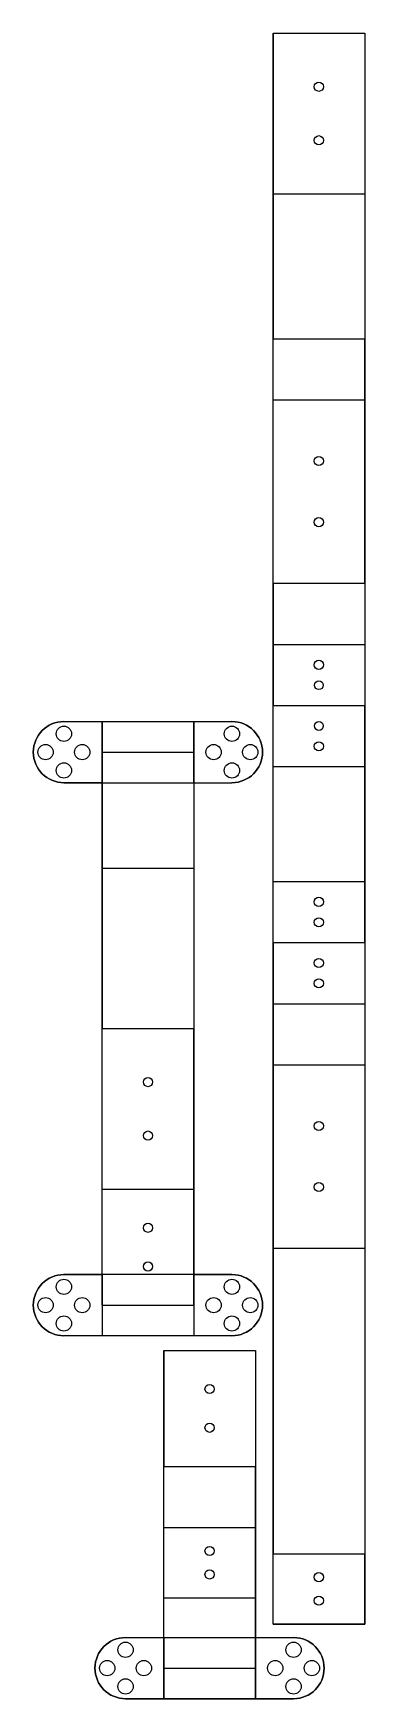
# Model space of a CAD drawing. Header units: millimetres. Extents: x 323 to 431, y 427 to 972.
import ezdxf

# ---------------------------------------------------------------- set-up
doc = ezdxf.new("R2010")
doc.units = ezdxf.units.MM
for name, color, linetype in [('body', 1, 'Continuous'), ('hinges_up', 3, 'Continuous'), ('holes', 4, 'Continuous')]:
    doc.layers.add(name, color=color, linetype=linetype)

msp = doc.modelspace()

# ---------------------------------------------------------------- linework, layer by layer
at = {"color": 7, "linetype": 'Continuous', "lineweight": 25}
for p, q in [((401.04, 971.8), (401.04, 919.3)), ((401.04, 971.8), (431.04, 971.8)), ((431.04, 971.8), (431.04, 919.3)), ((401.04, 919.3), (401.04, 871.8)), ((401.04, 919.3), (431.04, 919.3)), ((431.04, 919.3), (431.04, 871.8)), ((401.04, 871.8), (431.04, 871.8)), ((401.04, 851.8), (401.04, 871.8)), ((431.04, 851.8), (431.04, 871.8)), ((401.04, 791.8), (401.04, 851.8)), ((401.04, 851.8), (431.04, 851.8)), ((431.04, 791.8), (431.04, 851.8)), ((401.04, 791.8), (431.04, 791.8)), ((401.04, 791.8), (401.04, 771.8)), ((431.04, 791.8), (431.04, 771.8)), ((401.04, 771.8), (401.04, 751.8)), ((401.04, 771.8), (431.04, 771.8)), ((431.04, 771.8), (431.04, 751.8)), ((401.04, 731.8), (401.04, 751.8)), ((401.04, 751.8), (431.04, 751.8)), ((431.04, 731.8), (431.04, 751.8)), ((332.6, 746.55), (345.1, 746.55)), ((345.1, 726.55), (345.1, 746.55)), ((345.1, 746.55), (375.1, 746.55)), ((375.1, 726.55), (375.1, 746.55)), ((375.1, 746.55), (387.6, 746.55)), ((345.1, 736.55), (345.1, 698.56)), ((345.1, 736.55), (375.1, 736.55)), ((375.1, 736.55), (375.1, 698.56)), ((401.04, 731.8), (431.04, 731.8)), ((401.04, 694.21), (401.04, 731.8)), ((431.04, 694.21), (431.04, 731.8)), ((332.6, 726.55), (345.1, 726.55)), ((345.1, 726.55), (375.1, 726.55)), ((375.1, 726.55), (387.6, 726.55)), ((345.1, 698.56), (375.1, 698.56)), ((345.1, 698.56), (345.1, 646.06)), ((375.1, 698.56), (375.1, 646.06)), ((401.04, 674.21), (401.04, 694.21)), ((401.04, 694.21), (431.04, 694.21)), ((431.04, 674.21), (431.04, 694.21)), ((401.04, 674.21), (401.04, 654.21)), ((401.04, 674.21), (431.04, 674.21)), ((431.04, 674.21), (431.04, 654.21)), ((401.04, 654.21), (431.04, 654.21)), ((401.04, 654.21), (401.04, 634.21)), ((431.04, 654.21), (431.04, 634.21)), ((345.1, 646.06), (375.1, 646.06)), ((345.1, 593.56), (345.1, 646.06)), ((375.1, 593.56), (375.1, 646.06)), ((401.04, 634.21), (401.04, 574.21)), ((401.04, 634.21), (431.04, 634.21)), ((431.04, 634.21), (431.04, 574.21)), ((345.1, 593.56), (375.1, 593.56)), ((345.1, 555.56), (345.1, 593.56)), ((375.1, 555.56), (375.1, 593.56)), ((401.04, 574.21), (431.04, 574.21)), ((401.04, 574.21), (401.04, 474.21)), ((431.04, 574.21), (431.04, 474.21)), ((345.1, 565.56), (332.6, 565.56)), ((345.1, 565.56), (345.1, 545.56)), ((375.1, 565.56), (345.1, 565.56)), ((375.1, 565.56), (375.1, 545.56)), ((387.6, 565.56), (375.1, 565.56)), ((345.1, 555.56), (375.1, 555.56)), ((345.1, 545.56), (332.6, 545.56)), ((375.1, 545.56), (345.1, 545.56)), ((387.6, 545.56), (375.1, 545.56)), ((365.27, 540.77), (395.27, 540.77)), ((365.27, 540.77), (365.27, 502.77)), ((395.27, 540.77), (395.27, 502.77)), ((365.27, 502.77), (395.27, 502.77)), ((365.27, 482.77), (365.27, 502.77)), ((395.27, 482.77), (395.27, 502.77)), ((365.27, 482.77), (395.27, 482.77)), ((365.27, 459.77), (365.27, 482.77)), ((395.27, 459.77), (395.27, 482.77)), ((401.04, 474.21), (431.04, 474.21)), ((401.04, 451.21), (401.04, 474.21)), ((431.04, 451.21), (431.04, 474.21)), ((365.27, 459.77), (395.27, 459.77)), ((365.27, 436.77), (365.27, 459.77)), ((395.27, 436.77), (395.27, 459.77)), ((401.04, 451.21), (431.04, 451.21)), ((352.77, 446.77), (365.27, 446.77)), ((365.27, 446.77), (365.27, 426.77)), ((365.27, 446.77), (395.27, 446.77)), ((395.27, 446.77), (395.27, 426.77)), ((395.27, 446.77), (407.77, 446.77)), ((365.27, 436.77), (395.27, 436.77)), ((352.77, 426.77), (365.27, 426.77)), ((365.27, 426.77), (395.27, 426.77)), ((395.27, 426.77), (407.77, 426.77))]:
    msp.add_line(p, q, dxfattribs=at)
for centre, start, end in [((332.6, 736.55), 90, 270), ((387.6, 736.55), 270, 90), ((332.6, 555.56), 90, 270), ((387.6, 555.56), 270, 90), ((352.77, 436.77), 90, 270), ((407.77, 436.77), 270, 90)]:
    msp.add_arc(centre, 10, start, end, dxfattribs=at)
at = {"layer": 'body'}
msp.add_lwpolyline([(401.04, 971.8), (431.04, 971.8), (431.04, 451.21), (401.04, 451.21)], close=True, dxfattribs=at)
for points in [[(375.1, 726.55), (375.1, 565.56), (387.6, 565.56, -1), (387.6, 545.56), (332.6, 545.56, -1), (332.6, 565.56), (345.1, 565.56), (345.1, 726.55), (332.6, 726.55, -1), (332.6, 746.55), (387.6, 746.55, -1), (387.6, 726.55)], [(365.27, 446.77), (365.27, 540.77), (395.27, 540.77), (395.27, 446.77), (407.77, 446.77, -1), (407.77, 426.77), (352.77, 426.77, -1), (352.77, 446.77)]]:
    msp.add_lwpolyline(points, format="xyb", dxfattribs=at)
at = {"layer": 'hinges_up'}
for p, q in [((401.04, 871.8), (431.04, 871.8)), ((401.04, 791.8), (431.04, 791.8)), ((401.04, 751.8), (431.04, 751.8)), ((345.1, 746.55), (345.1, 726.55)), ((375.1, 746.55), (375.1, 726.55)), ((401.04, 731.8), (431.04, 731.8)), ((345.1, 698.56), (375.1, 698.56)), ((401.04, 694.21), (431.04, 694.21)), ((401.04, 674.21), (431.04, 674.21)), ((345.1, 646.06), (375.1, 646.06)), ((345.1, 593.56), (375.1, 593.56)), ((401.04, 574.21), (431.04, 574.21)), ((345.1, 565.56), (345.1, 545.56)), ((375.1, 565.56), (375.1, 545.56)), ((365.27, 502.77), (395.27, 502.77)), ((365.27, 482.77), (395.27, 482.77)), ((401.04, 474.21), (431.04, 474.21)), ((365.27, 459.77), (395.27, 459.77)), ((365.27, 426.77), (365.27, 446.77)), ((395.27, 426.77), (395.27, 446.77))]:
    msp.add_line(p, q, dxfattribs=at)
at = {"layer": 'holes', "linetype": 'Continuous', "lineweight": 25}
for centre, radius in [((416.04, 954.3), 1.5), ((416.04, 936.8), 1.5), ((416.04, 831.8), 1.5), ((416.04, 811.8), 1.5), ((416.04, 765.13), 1.51), ((416.04, 758.46), 1.46), ((332.6, 742.55), 2.5), ((387.6, 742.55), 2.5), ((416.04, 745.13), 1.46), ((326.6, 736.55), 2.5), ((338.6, 736.55), 2.5), ((381.6, 736.55), 2.5), ((393.6, 736.55), 2.5), ((416.04, 738.46), 1.51), ((332.6, 730.55), 2.5), ((387.6, 730.55), 2.5), ((416.04, 687.54), 1.5), ((416.04, 680.87), 1.5), ((416.04, 667.54), 1.5), ((416.04, 660.87), 1.5), ((360.1, 628.56), 1.5), ((360.1, 611.06), 1.5), ((416.04, 614.21), 1.5), ((416.04, 594.21), 1.5), ((360.1, 580.89), 1.5), ((360.1, 568.22), 1.5), ((332.6, 561.56), 2.5), ((387.6, 561.56), 2.5), ((326.6, 555.56), 2.5), ((338.6, 555.56), 2.5), ((381.6, 555.56), 2.5), ((393.6, 555.56), 2.5), ((332.6, 549.56), 2.5), ((387.6, 549.56), 2.5), ((380.27, 528.1), 1.5), ((380.27, 515.44), 1.5), ((380.27, 475.11), 1.5), ((380.27, 467.44), 1.5), ((416.04, 466.54), 1.5), ((416.04, 458.87), 1.5), ((352.77, 442.77), 2.5), ((407.77, 442.77), 2.5), ((346.77, 436.77), 2.5), ((358.77, 436.77), 2.5), ((401.77, 436.77), 2.5), ((413.77, 436.77), 2.5), ((352.77, 430.77), 2.5), ((407.77, 430.77), 2.5)]:
    msp.add_circle(centre, radius, dxfattribs=at)

doc.saveas('drawing.dxf')
